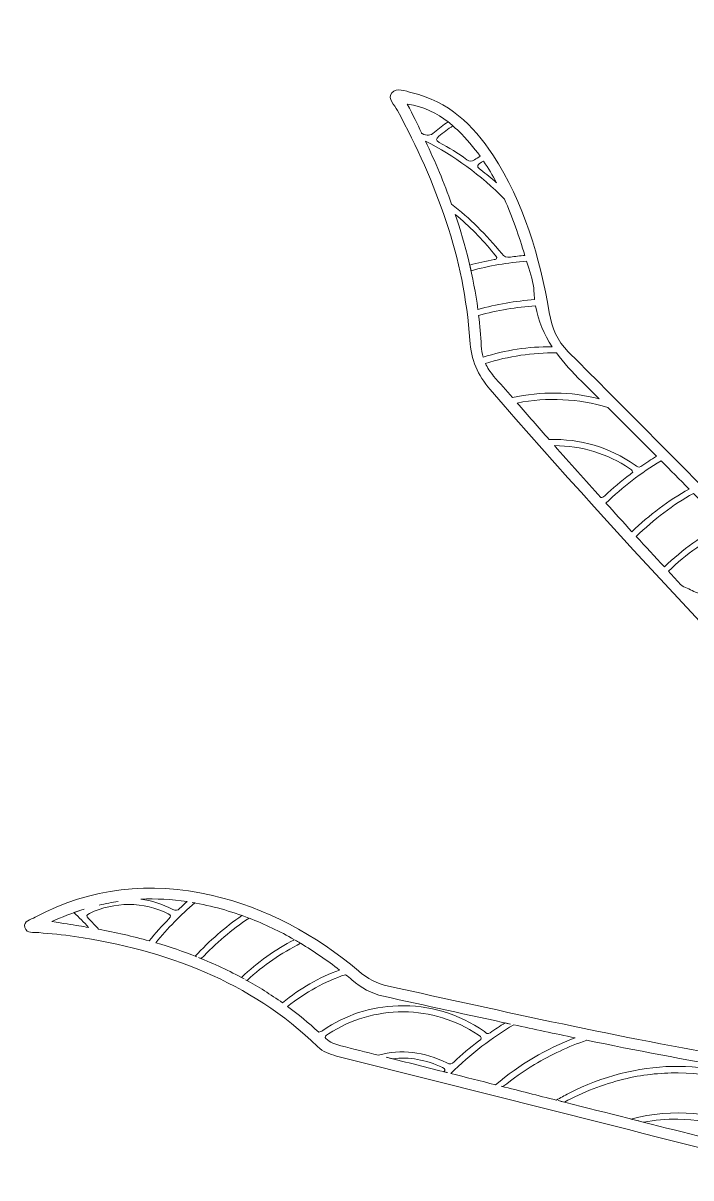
# Model space of a CAD drawing. Extents: x 25 to 1975, y -721 to -279.
# Drawn here: x 24.8 to 117, y -537.7 to -378.1 of the extents above; entities that cross this region are included whole.
import ezdxf

# ---------------------------------------------------------------- set-up
doc = ezdxf.new("R2010")
doc.units = 0
doc.header["$MEASUREMENT"] = 0
doc.layers.add('Layer 1', color=7, linetype='Continuous')

# ---------------------------------------------------------------- blocks, each defined once
blk = doc.blocks.new('block 2')
at = {"layer": 'Layer 1', "lineweight": 0}
for points, knots in [([(388.32, -501.72), (384.42, -499.62), (380.27, -498.28), (375.85, -497.84), (365.06, -496.77), (355.42, -500.09), (347.08, -506.53), (342.61, -509.97), (337.86, -511.74), (332.54, -512.74), (328.89, -513.44), (325.27, -514.34), (321.63, -515.1), (310.53, -517.39), (299.47, -519.93), (288.21, -521.37), (286.94, -521.53), (286.01, -521.22), (285.06, -520.39), (268.73, -506.1), (252.39, -491.82), (236.02, -477.58), (234.88, -476.58), (234.68, -475.63), (235.48, -474.22), (236.18, -474.76), (236.83, -475.25), (237.47, -475.76), (244.99, -481.77), (252.98, -487.06), (261.25, -491.98), (263.38, -493.24), (264.75, -493.18), (266.57, -491.33), (274.77, -483.02), (283.11, -474.84), (291.16, -466.37), (303.15, -453.76), (314.88, -440.92), (326.22, -427.72), (327.13, -426.66), (328.01, -425.63), (328.06, -424.07), (328.48, -411.88), (332.55, -400.77), (338.22, -390.14), (338.62, -389.38), (339.64, -388.56), (338.92, -387.73), (338.31, -387.03), (337.19, -387.5), (336.31, -387.71), (330.47, -389.11), (326.79, -393.15), (323.95, -398.1), (320.32, -404.42), (318.4, -411.34), (317.15, -418.47), (316.9, -419.93), (316.77, -421.38), (315.58, -422.54), (297.81, -439.79), (280.06, -457.07), (262.32, -474.33), (255.99, -466.91), (246.81, -461.23), (237.01, -456.42), (234.03, -454.96), (234.03, -454.94), (235.58, -452.08), (243.25, -437.97), (250.91, -423.85), (258.6, -409.74), (259.28, -408.49), (259.74, -407.2), (260.05, -405.81), (264.41, -386.62), (268.78, -367.42), (273.18, -348.24), (273.49, -346.9), (273.51, -345.66), (273.22, -344.32), (270.43, -331.39), (267.67, -318.44), (264.9, -305.5), (263.42, -298.54), (261.94, -291.58), (260.41, -284.64), (260.25, -283.92), (260.33, -282.63), (259.25, -282.77), (258.19, -282.91), (258.57, -284.12), (258.58, -284.88), (258.64, -287.2), (258.81, -289.51), (258.89, -291.82), (259.33, -305.23), (259.78, -318.63), (260.16, -332.04), (260.29, -336.58), (261.14, -341.17), (260.25, -345.66), (257.16, -361.33), (253.45, -376.86), (249.41, -392.3), (248.35, -396.36), (247.95, -400.68), (245.65, -404.32), (240.51, -412.44), (235.27, -420.5), (230.05, -428.57), (229.69, -429.12), (229.57, -430.03), (228.54, -429.99), (227.75, -427.88), (227.07, -425.75), (226.16, -423.72), (225.56, -422.38), (225.77, -421.5), (226.72, -420.41), (230.34, -416.29), (233.44, -411.79), (236.03, -406.95), (238.09, -403.13), (239.69, -399.14), (240, -394.75), (240.43, -388.76), (237.46, -383.85), (232.08, -381.7), (231.45, -381.45), (230.63, -380.5), (229.94, -381.67), (229.37, -382.64), (230.35, -382.96), (230.82, -383.43), (232.94, -385.55), (233.85, -388.12), (233.78, -391.08), (233.67, -395.53), (231.94, -399.46), (229.85, -403.25), (228.48, -405.75), (227.06, -408.23), (224.94, -410.57), (224.24, -407.44), (223.54, -404.69), (221.84, -402.37), (221.06, -401.3), (220.79, -400.36), (221.06, -398.98), (221.55, -396.44), (220.15, -394.06), (217.96, -393.03), (215.75, -392), (213.26, -392.6), (211.46, -394.6), (210.99, -395.13), (210.79, -395.84), (209.78, -395.8), (207.64, -395.72), (205.49, -395.82), (203.35, -395.91), (202.58, -395.94), (202.21, -395.61), (201.75, -395.04), (199.61, -392.46), (196.98, -391.85), (194.54, -393.24), (192.17, -394.59), (191.24, -397.48), (192.21, -400.41), (192.4, -401), (192.98, -401.53), (192.46, -402.24), (190.84, -404.48), (190.2, -407.16), (189.28, -410.08), (185.69, -405.3), (182.85, -400.49), (181.44, -394.96), (180.32, -390.54), (180.6, -386.38), (184.3, -383.09), (184.75, -382.69), (185.13, -382.27), (184.75, -381.6), (184.22, -380.69), (183.57, -381.31), (183.04, -381.53), (178.45, -383.35), (175.53, -386.59), (174.81, -391.57), (174.2, -395.82), (175.39, -399.79), (177.06, -403.62), (179.7, -409.67), (183.5, -414.99), (187.63, -420.09), (188.16, -420.74), (189.1, -421.21), (188.61, -422.4), (187.61, -424.8), (186.71, -427.24), (185.69, -429.87), (185.28, -429.42), (185.04, -429.21), (184.87, -428.95), (179.48, -420.59), (174.1, -412.23), (168.72, -403.88), (168.17, -403.02), (167.85, -402.1), (167.61, -401.13), (164.99, -390.78), (162.08, -380.5), (159.83, -370.07), (157.22, -358.01), (153.16, -346.2), (154.37, -333.45), (155.29, -323.75), (155.15, -313.94), (155.48, -304.18), (155.7, -297.73), (155.92, -291.27), (156.09, -284.82), (156.11, -284.08), (156.52, -282.85), (155.37, -282.78), (154.3, -282.7), (154.6, -284.03), (154.25, -284.71), (154.21, -284.78), (154.22, -284.87), (154.2, -284.95), (150.11, -304.04), (146.01, -323.12), (141.93, -342.21), (141.48, -344.29), (141.03, -346.3), (141.55, -348.55), (145.19, -364.1), (148.58, -379.7), (152.27, -395.24), (153.5, -400.43), (153.94, -405.84), (156.6, -410.69), (164.06, -424.25), (171.41, -437.88), (178.8, -451.49), (180.53, -454.67), (180.41, -455.03), (177.28, -456.61), (168.06, -461.25), (159.25, -466.47), (152.42, -474.43), (151.63, -475.36), (151.16, -475.09), (150.47, -474.37), (148.11, -471.93), (145.72, -469.52), (143.33, -467.11), (128.92, -452.58), (114.53, -438.03), (100.09, -423.54), (98.54, -421.99), (97.82, -420.27), (97.46, -418.14), (96.12, -410.43), (93.97, -402.98), (89.65, -396.33), (86.96, -392.19), (83.51, -388.96), (78.53, -387.76), (77.58, -387.53), (76.38, -386.98), (75.72, -387.79), (75.07, -388.58), (76.1, -389.45), (76.51, -390.22), (81.84, -400.16), (85.76, -410.57), (86.48, -421.93), (86.65, -424.67), (87.55, -426.74), (89.31, -428.77), (108.22, -450.55), (127.98, -471.53), (148.56, -491.74), (150, -493.15), (151.15, -493.27), (152.86, -492.28), (161.4, -487.33), (169.58, -481.85), (177.3, -475.7), (177.79, -475.32), (178.15, -474.68), (178.91, -474.75), (179.89, -476.37), (178.98, -477.3), (177.82, -478.3), (162.39, -491.73), (146.92, -505.12), (131.64, -518.72), (129.05, -521.02), (126.67, -521.58), (123.4, -521.03), (107.23, -518.33), (91.26, -514.67), (75.25, -511.18), (73.67, -510.84), (72.38, -510.13), (71.13, -509.08), (65.16, -504.06), (58.45, -500.37), (50.8, -498.61), (42.34, -496.66), (34.19, -497.56), (26.48, -501.66), (25.86, -501.99), (24.82, -502.12), (25.06, -503.08), (25.29, -503.99), (26.28, -503.69), (26.99, -503.77), (28.63, -503.95), (30.29, -504.06), (31.92, -504.31), (44.53, -506.24), (56.12, -510.44), (65.48, -519.53), (66.23, -520.25), (67.1, -520.58), (68.1, -520.83), (89.59, -526.24), (111.08, -531.65), (132.55, -537.16), (134.57, -537.67), (135.89, -537.32), (137.37, -535.83), (148.44, -524.65), (159.59, -513.54), (170.76, -502.44), (174.79, -498.42), (178.92, -494.51), (183.39, -490.18), (183.24, -492.02), (186.02, -492.95), (183.69, -494.56), (174.66, -500.8), (168.4, -509.37), (163.34, -518.92), (155.99, -532.79), (151.72, -547.71), (148.71, -563.03), (147.36, -569.92), (145.6, -576.81), (145.74, -583.88), (146.09, -602.58), (146.66, -621.29), (147.21, -639.99), (147.35, -644.42), (147.3, -648.81), (148.92, -653.17), (153.89, -666.49), (158.52, -679.95), (163.31, -693.34), (165.93, -700.67), (168.58, -707.99), (171.27, -715.29), (171.57, -716.13), (171.54, -717.7), (172.82, -717.43), (173.88, -717.21), (173.3, -715.86), (173.24, -715.01), (172.14, -701.13), (170.44, -687.32), (167.51, -673.69), (165.59, -664.71), (163.57, -655.71), (158.34, -647.88), (157.94, -647.29), (158.01, -646.62), (158, -645.96), (157.93, -641.57), (157.85, -637.18), (157.8, -632.8), (157.64, -619.13), (157.68, -605.47), (157.24, -591.81), (157.11, -587.7), (156.3, -583.51), (157.23, -579.45), (159.97, -567.48), (163.7, -555.83), (168.97, -544.71), (170.29, -541.91), (171.63, -539.12), (173.54, -536.61), (173.65, -537.46), (173.59, -538.25), (173.49, -539.04), (172.75, -545.33), (172.73, -551.6), (173.9, -557.85), (177.01, -574.55), (186.59, -586.95), (200.13, -596.51), (208.41, -602.35), (205.79, -602.42), (214.19, -596.46), (227.46, -587.04), (236.99, -574.87), (240.24, -558.49), (241.74, -550.93), (241.51, -543.36), (240.23, -535.39), (241.47, -536.15), (241.72, -537.07), (242.15, -537.83), (249.19, -550.34), (253.61, -563.84), (257.07, -577.69), (257.45, -579.21), (257.9, -580.7), (257.84, -582.32), (257.59, -588.6), (257.29, -594.89), (257.21, -601.18), (257.04, -614.84), (257.04, -628.51), (256.83, -642.18), (256.8, -644.25), (257.27, -646.5), (255.97, -648.45), (253.44, -652.19), (251.83, -656.36), (250.53, -660.64), (245.29, -678.03), (243.2, -695.96), (241.52, -713.95), (241.44, -714.85), (241.36, -715.76), (241.35, -716.67), (241.35, -717.07), (241.48, -717.57), (242.02, -717.52), (242.29, -717.49), (242.63, -717.23), (242.76, -716.99), (243.07, -716.4), (243.29, -715.77), (243.51, -715.15), (246.36, -706.95), (249.26, -698.76), (252.24, -690.61), (257.04, -677.48), (261.6, -664.27), (266.43, -651.16), (266.92, -649.83), (267.21, -648.49), (267.25, -647.05), (267.66, -631.49), (268.13, -615.94), (268.56, -600.38), (268.73, -593.93), (269.53, -587.39), (268.83, -581.03), (266.98, -564.39), (263.49, -548.03), (257.41, -532.36), (251.61, -517.44), (244.15, -503.61), (230.47, -494.21), (228.72, -493.01), (230.39, -491.98), (230.82, -491.08), (231.54, -489.57), (232.16, -491.03), (232.59, -491.45), (237.95, -496.63), (243.31, -501.82), (248.6, -507.07), (258.23, -516.65), (267.82, -526.27), (277.42, -535.89), (278.58, -537.05), (279.64, -537.78), (281.53, -537.3), (302.84, -531.85), (324.18, -526.51), (345.52, -521.17), (347.33, -520.71), (348.84, -519.94), (350.2, -518.6), (352.99, -515.86), (356.2, -513.64), (359.64, -511.78), (368.44, -507), (377.88, -504.5), (387.83, -503.76), (388.53, -503.71), (389.5, -503.99), (389.65, -502.97), (389.77, -502.15), (388.88, -502.02), (388.32, -501.72)], [0, 0, 0, 0, 1, 1, 1, 2, 2, 2, 3, 3, 3, 4, 4, 4, 5, 5, 5, 6, 6, 6, 7, 7, 7, 8, 8, 8, 9, 9, 9, 10, 10, 10, 11, 11, 11, 12, 12, 12, 13, 13, 13, 14, 14, 14, 15, 15, 15, 16, 16, 16, 17, 17, 17, 18, 18, 18, 19, 19, 19, 20, 20, 20, 21, 21, 21, 22, 22, 22, 23, 23, 23, 24, 24, 24, 25, 25, 25, 26, 26, 26, 27, 27, 27, 28, 28, 28, 29, 29, 29, 30, 30, 30, 31, 31, 31, 32, 32, 32, 33, 33, 33, 34, 34, 34, 35, 35, 35, 36, 36, 36, 37, 37, 37, 38, 38, 38, 39, 39, 39, 40, 40, 40, 41, 41, 41, 42, 42, 42, 43, 43, 43, 44, 44, 44, 45, 45, 45, 46, 46, 46, 47, 47, 47, 48, 48, 48, 49, 49, 49, 50, 50, 50, 51, 51, 51, 52, 52, 52, 53, 53, 53, 54, 54, 54, 55, 55, 55, 56, 56, 56, 57, 57, 57, 58, 58, 58, 59, 59, 59, 60, 60, 60, 61, 61, 61, 62, 62, 62, 63, 63, 63, 64, 64, 64, 65, 65, 65, 66, 66, 66, 67, 67, 67, 68, 68, 68, 69, 69, 69, 70, 70, 70, 71, 71, 71, 72, 72, 72, 73, 73, 73, 74, 74, 74, 75, 75, 75, 76, 76, 76, 77, 77, 77, 78, 78, 78, 79, 79, 79, 80, 80, 80, 81, 81, 81, 82, 82, 82, 83, 83, 83, 84, 84, 84, 85, 85, 85, 86, 86, 86, 87, 87, 87, 88, 88, 88, 89, 89, 89, 90, 90, 90, 91, 91, 91, 92, 92, 92, 93, 93, 93, 94, 94, 94, 95, 95, 95, 96, 96, 96, 97, 97, 97, 98, 98, 98, 99, 99, 99, 100, 100, 100, 101, 101, 101, 102, 102, 102, 103, 103, 103, 104, 104, 104, 105, 105, 105, 106, 106, 106, 107, 107, 107, 108, 108, 108, 109, 109, 109, 110, 110, 110, 111, 111, 111, 112, 112, 112, 113, 113, 113, 114, 114, 114, 115, 115, 115, 116, 116, 116, 117, 117, 117, 118, 118, 118, 119, 119, 119, 120, 120, 120, 121, 121, 121, 122, 122, 122, 123, 123, 123, 124, 124, 124, 125, 125, 125, 126, 126, 126, 127, 127, 127, 128, 128, 128, 129, 129, 129, 130, 130, 130, 131, 131, 131, 132, 132, 132, 133, 133, 133, 134, 134, 134, 135, 135, 135, 136, 136, 136, 137, 137, 137, 138, 138, 138, 139, 139, 139, 140, 140, 140, 141, 141, 141, 142, 142, 142, 143, 143, 143, 144, 144, 144, 145, 145, 145, 146, 146, 146, 147, 147, 147, 148, 148, 148, 149, 149, 149, 150, 150, 150, 151, 151, 151, 152, 152, 152, 153, 153, 153, 154, 154, 154, 155, 155, 155, 156, 156, 156, 157, 157, 157, 158, 158, 158, 159, 159, 159, 160, 160, 160, 161, 161, 161, 162, 162, 162, 163, 163, 163, 164, 164, 164, 165, 165, 165, 166, 166, 166, 167, 167, 167, 168, 168, 168, 169, 169, 169, 169]), ([(77.86, -389.33), (80.22, -389.67), (81.97, -390.59), (83.48, -391.78), (82.84, -392.23), (82.21, -392.7), (81.6, -393.22), (81, -393.71), (80.58, -393.76), (79.93, -393.4), (79.91, -393.39), (79.89, -393.38), (79.86, -393.37), (79.85, -393.34), (79.83, -393.31), (79.82, -393.28), (79.25, -392.09), (78.65, -390.92), (77.86, -389.33)], [0, 0, 0, 0, 1, 1, 1, 2, 2, 2, 3, 3, 3, 4, 4, 4, 5, 5, 5, 6, 6, 6, 6]), ([(84.91, -393.04), (86.04, -394.14), (87.04, -395.31), (87.92, -396.54), (87.65, -396.7), (87.39, -396.86), (87.12, -397.03), (86.72, -397.29), (86.46, -397.27), (86.09, -397.01), (84.88, -396.12), (83.61, -395.32), (82.28, -394.62), (81.72, -394.32), (81.77, -394.13), (82.22, -393.77), (82.84, -393.25), (83.49, -392.78), (84.14, -392.33), (84.41, -392.56), (84.66, -392.8), (84.91, -393.04)], [0, 0, 0, 0, 1, 1, 1, 2, 2, 2, 3, 3, 3, 4, 4, 4, 5, 5, 5, 6, 6, 6, 7, 7, 7, 7]), ([(84.14, -392.33), (83.94, -392.15), (83.72, -391.97), (83.5, -391.8), (83.72, -391.97), (83.94, -392.15), (84.14, -392.33)], [0, 0, 0, 0, 1, 1, 1, 2, 2, 2, 2]), ([(80.37, -394.44), (84.35, -396.47), (87.98, -399.14), (91.27, -402.45), (92.39, -404.95), (93.28, -407.57), (94.09, -410.23), (93.42, -410.29), (92.75, -410.37), (92.09, -410.47), (91.56, -410.55), (91.24, -410.41), (90.89, -409.99), (88.74, -407.36), (86.44, -405.07), (83.98, -403.13), (82.93, -400.19), (81.72, -397.3), (80.37, -394.44)], [0, 0, 0, 0, 1, 1, 1, 2, 2, 2, 3, 3, 3, 4, 4, 4, 5, 5, 5, 6, 6, 6, 6]), ([(90.19, -400.21), (89.49, -399.59), (88.76, -398.99), (88.01, -398.43), (87.45, -398.01), (87.41, -397.8), (88.04, -397.4), (88.15, -397.33), (88.26, -397.26), (88.38, -397.2), (89.04, -398.17), (89.64, -399.18), (90.19, -400.21)], [0, 0, 0, 0, 1, 1, 1, 2, 2, 2, 3, 3, 3, 4, 4, 4, 4]), ([(84.49, -404.57), (86.42, -406.17), (88.2, -407.97), (89.8, -409.96), (89.96, -410.16), (90.1, -410.36), (90.23, -410.53), (90.2, -410.82), (90, -410.77), (89.85, -410.8), (88.72, -411.02), (87.6, -411.27), (86.49, -411.57), (86.55, -411.83), (86.6, -412.09), (86.66, -412.34), (89.16, -411.67), (91.72, -411.22), (94.33, -411.02), (94.38, -411.2), (94.43, -411.38), (94.49, -411.56), (94.84, -412.75), (95.3, -413.96), (95.35, -415.18), (95.36, -415.58), (95.4, -415.96), (95.44, -416.34), (92.79, -416.53), (90.16, -416.98), (87.6, -417.69), (87, -413.2), (85.92, -408.84), (84.49, -404.57)], [0, 0, 0, 0, 1, 1, 1, 2, 2, 2, 3, 3, 3, 4, 4, 4, 5, 5, 5, 6, 6, 6, 7, 7, 7, 8, 8, 8, 9, 9, 9, 10, 10, 10, 11, 11, 11, 11]), ([(87.71, -418.52), (90.28, -417.81), (92.92, -417.38), (95.57, -417.21), (95.94, -419.31), (96.76, -421.15), (97.87, -422.85), (94.57, -422.82), (91.39, -423.3), (88.33, -424.29), (88.19, -423.8), (88.1, -423.27), (88.07, -422.7), (88, -421.29), (87.88, -419.9), (87.71, -418.52)], [0, 0, 0, 0, 1, 1, 1, 2, 2, 2, 3, 3, 3, 4, 4, 4, 5, 5, 5, 5]), ([(89.78, -426.89), (89.29, -426.32), (88.92, -425.75), (88.65, -425.15), (91.85, -424.14), (95.16, -423.66), (98.46, -423.7), (98.46, -423.7), (98.46, -423.7), (98.46, -423.7), (99.46, -425.07), (100.65, -426.36), (101.94, -427.65), (102.73, -428.44), (103.53, -429.24), (104.33, -430.03), (100.4, -429.03), (96.32, -428.98), (92.37, -429.88), (91.51, -428.88), (90.64, -427.89), (89.78, -426.89)], [0, 0, 0, 0, 1, 1, 1, 2, 2, 2, 3, 3, 3, 4, 4, 4, 5, 5, 5, 6, 6, 6, 7, 7, 7, 7]), ([(93.02, -430.62), (97.16, -429.8), (101.51, -430.01), (105.53, -431.23), (107.78, -433.48), (110.03, -435.73), (112.28, -437.98), (111.54, -438.43), (110.82, -438.89), (110.12, -439.39), (109.78, -439.63), (109.56, -439.36), (109.32, -439.19), (105.73, -436.72), (101.77, -435.54), (97.43, -435.67), (95.95, -433.99), (94.48, -432.31), (93.02, -430.62)], [0, 0, 0, 0, 1, 1, 1, 2, 2, 2, 3, 3, 3, 4, 4, 4, 5, 5, 5, 6, 6, 6, 6]), ([(98.17, -436.51), (101.86, -436.53), (105.54, -437.59), (108.53, -439.69), (108.7, -439.81), (108.92, -439.89), (108.99, -440.17), (108.87, -440.27), (108.75, -440.38), (108.62, -440.48), (107.4, -441.4), (106.23, -442.38), (105.12, -443.43), (104.93, -443.62), (104.77, -443.69), (104.59, -443.68), (102.44, -441.3), (100.3, -438.91), (98.17, -436.51)], [0, 0, 0, 0, 1, 1, 1, 2, 2, 2, 3, 3, 3, 4, 4, 4, 5, 5, 5, 6, 6, 6, 6]), ([(105.28, -444.44), (107.58, -442.24), (110.12, -440.29), (112.89, -438.6), (114.19, -439.9), (115.47, -441.2), (116.77, -442.5), (113.93, -444.1), (111.27, -446.07), (108.87, -448.4), (107.67, -447.08), (106.47, -445.76), (105.28, -444.44)], [0, 0, 0, 0, 1, 1, 1, 2, 2, 2, 3, 3, 3, 4, 4, 4, 4]), ([(117.35, -443.1), (118.77, -444.52), (120.19, -445.95), (121.6, -447.38), (118.61, -448.86), (115.87, -450.84), (113.35, -453.26), (112.05, -451.86), (110.75, -450.45), (109.46, -449.04), (111.92, -446.68), (114.54, -444.69), (117.35, -443.1)], [0, 0, 0, 0, 1, 1, 1, 2, 2, 2, 3, 3, 3, 4, 4, 4, 4]), ([(122.27, -448.05), (123.65, -449.45), (125.04, -450.84), (126.43, -452.24), (123.87, -453.25), (121.48, -454.69), (119.26, -456.55), (118.72, -457.01), (118.33, -457.09), (117.67, -456.76), (117.05, -456.45), (116.42, -456.16), (115.79, -455.89), (115.16, -455.22), (114.53, -454.54), (113.91, -453.87), (116.31, -451.49), (119.14, -449.52), (122.27, -448.05)], [0, 0, 0, 0, 1, 1, 1, 2, 2, 2, 3, 3, 3, 4, 4, 4, 5, 5, 5, 6, 6, 6, 6]), ([(47.45, -499.5), (47.1, -499.81), (46.76, -500.12), (46.43, -500.44), (46.12, -500.73), (45.88, -500.78), (45.48, -500.58), (44.01, -499.83), (42.53, -499.36), (41.05, -499.16), (43.17, -499.06), (45.3, -499.18), (47.45, -499.5)], [0, 0, 0, 0, 1, 1, 1, 2, 2, 2, 3, 3, 3, 4, 4, 4, 4]), ([(32.53, -502.85), (31.48, -502.68), (30.43, -502.52), (28.77, -502.26), (30.17, -501.62), (31.56, -501.08), (32.94, -500.64), (32.58, -500.76), (32.21, -500.88), (31.84, -501.01), (32.53, -501.67), (33.21, -502.36), (33.86, -503.07), (33.42, -502.99), (32.98, -502.92), (32.53, -502.85)], [0, 0, 0, 0, 1, 1, 1, 2, 2, 2, 3, 3, 3, 4, 4, 4, 5, 5, 5, 5]), ([(33.25, -500.55), (33.14, -500.6), (33.04, -500.63), (32.94, -500.64), (33.05, -500.61), (33.15, -500.58), (33.25, -500.55)], [0, 0, 0, 0, 1, 1, 1, 2, 2, 2, 2]), ([(35.23, -503.31), (35.23, -503.31), (35.23, -503.31), (35.24, -503.32), (34.79, -502.8), (34.32, -502.3), (33.84, -501.82), (33.5, -501.47), (33.57, -501.32), (33.98, -501.12), (35.72, -500.3), (37.54, -499.91), (39.41, -499.88), (41.33, -499.94), (43.13, -500.34), (44.82, -501.17), (45.25, -501.38), (45.29, -501.53), (44.95, -501.87), (43.99, -502.84), (43.07, -503.86), (42.22, -504.93), (42.22, -504.93), (42.23, -504.93), (42.24, -504.93), (39.95, -504.29), (37.61, -503.76), (35.23, -503.31)], [0, 0, 0, 0, 1, 1, 1, 2, 2, 2, 3, 3, 3, 4, 4, 4, 5, 5, 5, 6, 6, 6, 7, 7, 7, 8, 8, 8, 9, 9, 9, 9]), ([(37.96, -499.46), (37.08, -499.6), (36.2, -499.77), (35.31, -499.98), (36.2, -499.77), (37.08, -499.6), (37.96, -499.46)], [0, 0, 0, 0, 1, 1, 1, 2, 2, 2, 2]), ([(48.51, -499.68), (48.39, -499.66), (48.27, -499.63), (48.16, -499.61), (50.89, -500.08), (53.5, -500.82), (56, -501.78), (55.68, -501.65), (55.36, -501.53), (55.03, -501.42), (52.71, -503.03), (50.54, -504.91), (48.58, -507.04), (48.65, -507.07), (48.72, -507.1), (48.79, -507.12), (46.94, -506.39), (45.04, -505.75), (43.12, -505.18), (44.78, -503.17), (46.58, -501.33), (48.51, -499.68)], [0, 0, 0, 0, 1, 1, 1, 2, 2, 2, 3, 3, 3, 4, 4, 4, 5, 5, 5, 6, 6, 6, 7, 7, 7, 7]), ([(62.27, -504.76), (59.64, -506.13), (57.18, -507.87), (54.96, -509.97), (55.08, -510.04), (55.21, -510.1), (55.33, -510.17), (53.28, -509.06), (51.18, -508.08), (49.02, -507.22), (49.15, -507.27), (49.29, -507.32), (49.42, -507.37), (51.41, -505.24), (53.61, -503.38), (56.01, -501.78), (58.17, -502.61), (60.26, -503.61), (62.27, -504.76)], [0, 0, 0, 0, 1, 1, 1, 2, 2, 2, 3, 3, 3, 4, 4, 4, 5, 5, 5, 6, 6, 6, 6]), ([(55.54, -510.29), (55.6, -510.32), (55.67, -510.35), (55.73, -510.39), (58, -508.3), (60.46, -506.59), (63.13, -505.26), (64.98, -506.37), (66.78, -507.61), (68.52, -508.95), (65.68, -509.96), (63.05, -511.47), (60.64, -513.49), (60.64, -513.49), (60.64, -513.49), (60.64, -513.49), (58.99, -512.32), (57.29, -511.25), (55.54, -510.29)], [0, 0, 0, 0, 1, 1, 1, 2, 2, 2, 3, 3, 3, 4, 4, 4, 5, 5, 5, 6, 6, 6, 6]), ([(63.02, -505.2), (62.81, -505.07), (62.59, -504.94), (62.38, -504.82), (62.59, -504.94), (62.81, -505.07), (63.02, -505.2)], [0, 0, 0, 0, 1, 1, 1, 2, 2, 2, 2]), ([(65.63, -517.53), (64.24, -516.25), (62.8, -515.07), (61.32, -513.98), (61.32, -513.98), (61.32, -513.99), (61.32, -513.99), (63.83, -511.99), (66.5, -510.53), (69.32, -509.59), (69.63, -509.83), (69.93, -510.07), (70.22, -510.32), (71.53, -511.41), (72.87, -512.19), (74.55, -512.56), (80.41, -513.85), (86.26, -515.15), (92.12, -516.42), (91.87, -516.37), (91.62, -516.31), (91.36, -516.26), (90.66, -516.69), (89.97, -517.13), (89.3, -517.62), (88.94, -517.88), (88.74, -517.62), (88.5, -517.45), (84.91, -514.97), (80.94, -513.76), (76.58, -513.9), (72.79, -514.01), (69.32, -515.15), (66.2, -517.29), (65.98, -517.44), (65.8, -517.52), (65.63, -517.53)], [0, 0, 0, 0, 1, 1, 1, 2, 2, 2, 3, 3, 3, 4, 4, 4, 5, 5, 5, 6, 6, 6, 7, 7, 7, 8, 8, 8, 9, 9, 9, 10, 10, 10, 11, 11, 11, 12, 12, 12, 12]), ([(83.31, -521.78), (80.18, -520.21), (77.03, -519.86), (73.88, -520.72), (72.15, -520.29), (70.42, -519.85), (68.7, -519.42), (67.9, -519.22), (67.21, -518.93), (66.59, -518.41), (66.44, -518.19), (66.58, -518.01), (66.97, -517.76), (70.12, -515.75), (73.56, -514.74), (77.31, -514.72), (81.06, -514.78), (84.51, -515.82), (87.66, -517.89), (88.18, -518.24), (88.24, -518.41), (87.7, -518.79), (86.5, -519.64), (85.38, -520.61), (84.32, -521.63), (83.98, -521.95), (83.74, -521.99), (83.31, -521.78)], [0, 0, 0, 0, 1, 1, 1, 2, 2, 2, 3, 3, 3, 4, 4, 4, 5, 5, 5, 6, 6, 6, 7, 7, 7, 8, 8, 8, 9, 9, 9, 9]), ([(83.87, -523.24), (85.21, -521.91), (86.64, -520.66), (88.16, -519.49), (89.58, -518.4), (91.05, -517.41), (92.55, -516.52), (95.38, -517.13), (98.21, -517.73), (101.05, -518.32), (101.04, -518.32), (101.04, -518.32), (101.04, -518.32), (97.07, -519.83), (93.34, -522), (90.04, -524.8), (87.98, -524.28), (85.92, -523.76), (83.87, -523.24)], [0, 0, 0, 0, 1, 1, 1, 2, 2, 2, 3, 3, 3, 4, 4, 4, 5, 5, 5, 6, 6, 6, 6]), ([(138.28, -532.78), (138.37, -532.68), (138.47, -532.58), (138.57, -532.48), (138.55, -532.46), (138.54, -532.44), (138.52, -532.43), (135.82, -529.44), (132.6, -527.12), (128.96, -525.46), (119.29, -521.04), (109.62, -521.19), (100.13, -526), (99.56, -526.29), (99, -526.6), (98.45, -526.93), (95.9, -526.28), (93.35, -525.64), (90.81, -524.99), (90.89, -525.02), (90.98, -525.04), (91.07, -525.06), (92.43, -523.95), (93.88, -522.93), (95.41, -522.02), (97.72, -520.63), (100.11, -519.51), (102.64, -518.65), (102.63, -518.65), (102.62, -518.64), (102.61, -518.64), (109.43, -520.05), (116.28, -521.36), (123.16, -522.5), (126.59, -523.07), (129.26, -522.68), (132.03, -520.44), (135.84, -522.35), (139.41, -524.99), (142.64, -528.35), (141.18, -529.83), (139.73, -531.3), (138.28, -532.78)], [0, 0, 0, 0, 1, 1, 1, 2, 2, 2, 3, 3, 3, 4, 4, 4, 5, 5, 5, 6, 6, 6, 7, 7, 7, 8, 8, 8, 9, 9, 9, 10, 10, 10, 11, 11, 11, 12, 12, 12, 13, 13, 13, 14, 14, 14, 14]), ([(74.96, -521), (75.24, -521.07), (75.53, -521.14), (75.81, -521.21), (78.12, -520.93), (80.42, -521.32), (82.73, -522.41), (83.08, -522.58), (83.14, -522.73), (82.9, -523), (83.06, -523.04), (83.23, -523.08), (83.39, -523.12), (80.58, -522.41), (77.77, -521.7), (74.96, -521)], [0, 0, 0, 0, 1, 1, 1, 2, 2, 2, 3, 3, 3, 4, 4, 4, 5, 5, 5, 5]), ([(137.54, -533.53), (137.52, -533.53), (137.51, -533.54), (137.49, -533.55), (136.04, -534.03), (134.64, -534.65), (133.27, -535.33), (132.89, -535.52), (132.57, -535.61), (132.22, -535.25), (130.43, -533.42), (128.19, -532.23), (125.91, -531.14), (120.35, -528.49), (114.58, -528.03), (108.72, -529.53), (109.31, -529.67), (109.89, -529.82), (110.48, -529.97), (112.03, -529.67), (113.61, -529.5), (115.21, -529.56), (119.99, -529.67), (124.49, -530.81), (128.54, -533.42), (129.35, -533.94), (130.09, -534.55), (130.85, -535.15), (131.54, -535.32), (132.22, -535.49), (132.9, -535.67), (121.5, -532.76), (110.09, -529.87), (98.67, -526.98), (98.97, -527.06), (99.27, -527.13), (99.56, -527.21), (102.09, -525.79), (104.83, -524.74), (107.75, -524.03), (110.21, -523.42), (112.72, -523.14), (115.26, -523.17), (121.12, -523.23), (126.53, -524.8), (131.57, -527.79), (133.84, -529.14), (135.75, -530.89), (137.69, -532.63), (137.87, -532.8), (137.98, -532.93), (138.02, -533.04), (137.86, -533.2), (137.7, -533.37), (137.54, -533.53)], [0, 0, 0, 0, 1, 1, 1, 2, 2, 2, 3, 3, 3, 4, 4, 4, 5, 5, 5, 6, 6, 6, 7, 7, 7, 8, 8, 8, 9, 9, 9, 10, 10, 10, 11, 11, 11, 12, 12, 12, 13, 13, 13, 14, 14, 14, 15, 15, 15, 16, 16, 16, 17, 17, 17, 18, 18, 18, 18])]:
    blk.add_open_spline(points, degree=3, knots=knots, dxfattribs=at)

msp = doc.modelspace()

# ---------------------------------------------------------------- block references
at = {"layer": 'Layer 1'}
msp.add_blockref('block 2', (0, 0), dxfattribs=at)

doc.saveas('drawing.dxf')
